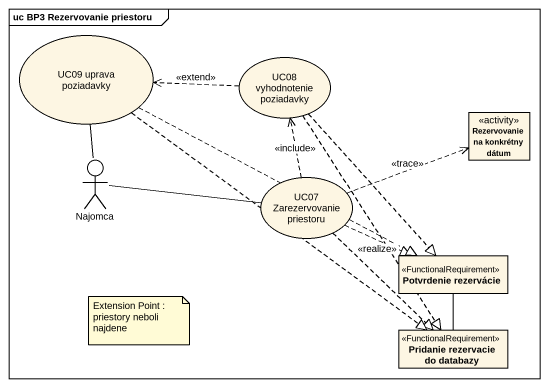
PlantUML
@startuml
mainframe uc BP3 Rezervovanie priestoru
allowmixing
hide circle
hide empty members
usecase "UC09 uprava poziadavky" as UC09_uprava_poziadavky
usecase "UC08 vyhodnotenie poziadavky" as UC08_vyhodnotenie_poziadavky
class "Rezervovanie na konkrétny dátum" as Rezervovanie_na_konkrétny <<activity>>
actor Najomca
usecase "UC07 Zarezervovanie priestoru" as UC07_Zarezervovanie
class "Potvrdenie rezervácie" as Potvrdenie_rezervácie <<FunctionalRequirement>>
class "Pridanie rezervacie do databazy" as Pridanie_rezervacie_do <<FunctionalRequirement>>
UC09_uprava_poziadavky .right.|> Potvrdenie_rezervácie
UC09_uprava_poziadavky ..|> Pridanie_rezervacie_do
UC08_vyhodnotenie_poziadavky .left.> UC09_uprava_poziadavky : <<extend>>
UC08_vyhodnotenie_poziadavky ..|> Potvrdenie_rezervácie
UC08_vyhodnotenie_poziadavky ..|> Pridanie_rezervacie_do
Najomca -up- UC09_uprava_poziadavky
Najomca -right- UC07_Zarezervovanie
UC07_Zarezervovanie .up.> UC08_vyhodnotenie_poziadavky : <<include>>
UC07_Zarezervovanie .right.> Rezervovanie_na_konkrétny : <<trace>>
UC07_Zarezervovanie .right.|> Potvrdenie_rezervácie : <<realize>>
UC07_Zarezervovanie ..|> Pridanie_rezervacie_do
Potvrdenie_rezervácie -- Pridanie_rezervacie_do
note as N1
  Extension Point : priestory neboli najdene
end note
@enduml
